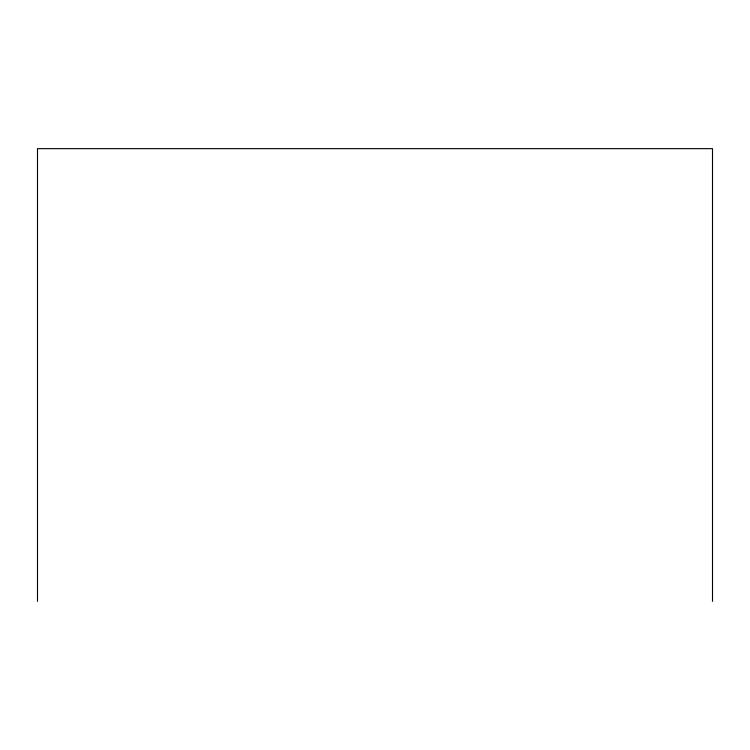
<?xml version="1.0" encoding="UTF-8"?>
<svg xmlns="http://www.w3.org/2000/svg" width="750" height="750" viewBox="0 0 750 750"><rect width="100%" height="100%" fill="white"/><g stroke="black" fill="none" stroke-linecap="round" stroke-linejoin="round"><path stroke-width="1.12" d="M712.5 601.35L712.5 148.65L37.5 148.65L37.5 601.35"/></g></svg>
